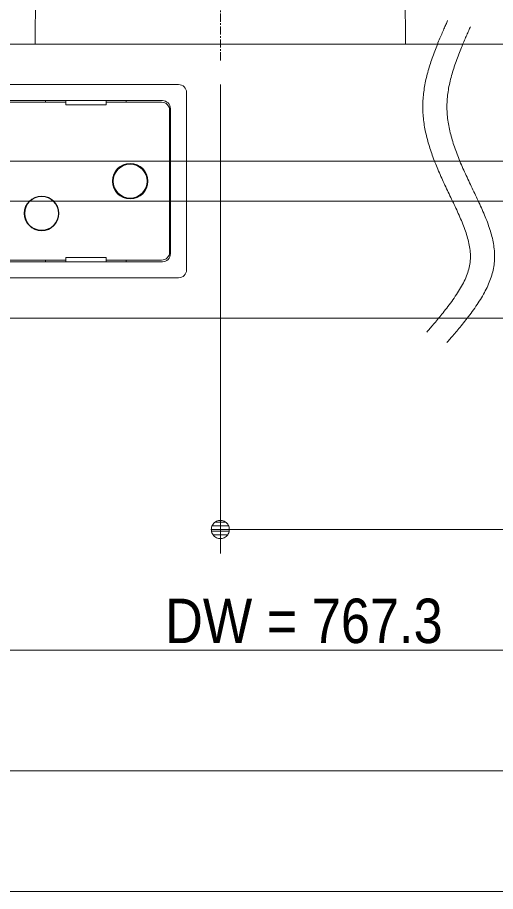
# Model space of a CAD drawing. Units: millimetres, scale not verified. Extents: x -4547 to 4547, y -2284 to 2284.
# Drawn here: x -3116 to -2819, y 742 to 1285 of the extents above; entities that cross this region are included whole.
import ezdxf
from ezdxf.enums import TextEntityAlignment as Align

# ---------------------------------------------------------------- set-up
doc = ezdxf.new("R2010")
doc.units = ezdxf.units.MM
doc.header["$LTSCALE"] = 20
for name, pattern in [('CHAIN1', [8, 5, -1, 1, -1]), ('CHAIN2', [12, 9, -1, 1, -1]), ('DOUBLE_CHAIN1', [8.8, 5, -1, 0.6, -0.6, 0.6, -1])]:
    doc.linetypes.add(name, pattern=pattern)
for name, color, linetype, lineweight in [('0-0_3一般', 7, 'Continuous', 9), ('0-2_2寸法-1', 7, 'Continuous', 9), ('0-3_0', 7, 'Continuous', 9)]:
    doc.layers.add(name, color=color, linetype=linetype, lineweight=lineweight)
doc.styles.add('ＭＳ Ｐゴシック', font='')
doc.styles.get('ＭＳ Ｐゴシック').set_extended_font_data('MS PGothic')

# ---------------------------------------------------------------- blocks, each defined once
blk = doc.blocks.new('グループ-103')
at = {"layer": '0-0_3一般', "linetype": 'CHAIN1'}
for p, q in [((-32980.5, 32345.9), (-32980.5, 31251)), ((-32980.5, 30569), (-32980.5, 31251)), ((-32639.5, 30910), (-33321.5, 30910)), ((-32980.5, 25160), (-32980.5, 30560))]:
    blk.add_line(p, q, dxfattribs=at)
at = {"layer": '0-0_3一般', "linetype": 'DOUBLE_CHAIN1'}
blk.add_line((-32986.3, 32160), (-32975.3, 32160), dxfattribs=at)
at = {"layer": '0-0_3一般'}
for p, q in [((-33575.8, 31485), (-33718, 31485)), ((-32385.2, 31485), (-32243, 31485)), ((-33580.5, 31360), (-33580.5, 31410)), ((-33430.5, 31306.9), (-33430.5, 31410)), ((-32530.5, 31410), (-32530.5, 31306.9)), ((-32380.5, 31410), (-32380.5, 31360)), ((-33718, 31360), (-33580.5, 31360)), ((-32243, 31360), (-32380.5, 31360)), ((-33980.5, 31160.1), (-33980.5, 26280)), ((-33580.5, 31235), (-33718, 31235)), ((-33580.5, 31235), (-33560.5, 31235)), ((-33580.5, 31110), (-33580.5, 31235)), ((-32380.5, 31235), (-32243, 31235)), ((-32380.5, 31235), (-32380.5, 31110)), ((-31980.5, 31159.9), (-31980.5, 26280)), ((-33718, 31110), (-33580.5, 31110)), ((-32243, 31110), (-32380.5, 31110)), ((-33720.5, 30980), (-33576.4, 30980)), ((-33580.5, 30985), (-33718, 30985)), ((-33580.5, 30985), (-33560.5, 30985)), ((-33580.5, 30980), (-33580.5, 30985)), ((-32240.5, 30980), (-32384.6, 30980)), ((-32380.5, 30985), (-32243, 30985)), ((-32380.5, 30985), (-32380.5, 30980)), ((-33718, 30860), (-33580.5, 30860)), ((-32380.5, 30860), (-32400.5, 30860)), ((-32243, 30860), (-32380.5, 30860)), ((-33720.5, 30730), (-33580.5, 30730)), ((-33580.5, 30735), (-33718, 30735)), ((-33580.5, 30730), (-33580.5, 30735)), ((-33580.5, 30735), (-33560.5, 30735)), ((-32380.5, 30735), (-32380.5, 30730)), ((-32380.5, 30735), (-32243, 30735)), ((-32240.5, 30730), (-32380.5, 30730)), ((-33718, 30610), (-33580.5, 30610)), ((-32243, 30610), (-32380.5, 30610)), ((-33720.5, 30480), (-33580.5, 30480)), ((-33580.5, 30485), (-33718, 30485)), ((-33580.5, 30480), (-33580.5, 30485)), ((-33580.5, 30485), (-33560.5, 30485)), ((-33430.5, 30360), (-33430.5, 30462.8)), ((-32530.5, 30462.8), (-32530.5, 30360)), ((-32380.5, 30485), (-32380.5, 30480)), ((-32380.5, 30485), (-32243, 30485)), ((-32240.5, 30480), (-32380.5, 30480)), ((-33718, 30360), (-33580.5, 30360)), ((-33430.5, 30360), (-33560.5, 30360)), ((-33080.5, 30369.2), (-33080.5, 30360)), ((-32880.5, 30360), (-33080.5, 30360)), ((-32880.5, 30360), (-32880.5, 30369.2)), ((-32400.5, 30360), (-32530.5, 30360)), ((-32243, 30360), (-32380.5, 30360)), ((-33580.5, 30235), (-33718, 30235)), ((-33580.5, 30235), (-33560.5, 30235)), ((-33580.5, 30110), (-33580.5, 30235)), ((-32380.5, 30235), (-32243, 30235)), ((-32380.5, 30235), (-32380.5, 30110)), ((-33718, 30110), (-33580.5, 30110)), ((-32243, 30110), (-32380.5, 30110)), ((-33580.5, 29985), (-33718, 29985)), ((-33580.5, 29985), (-33560.5, 29985)), ((-33580.5, 29860), (-33580.5, 29985)), ((-32380.5, 29985), (-32243, 29985)), ((-32380.5, 29985), (-32380.5, 29860)), ((-32243, 29860), (-33718, 29860)), ((-33680.5, 29660), (-33155.5, 29660)), ((-32805.5, 29660), (-32280.5, 29660)), ((-33780.5, 28320), (-33780.5, 29560)), ((-33055.5, 28320), (-33055.5, 29560)), ((-32905.5, 28320), (-32905.5, 29560)), ((-32180.5, 29560), (-32180.5, 28320)), ((-33155.5, 28220), (-33680.5, 28220)), ((-32280.5, 28220), (-32805.5, 28220)), ((-34709.4, 26280), (-34709.4, 26260)), ((-34238.9, 26280), (-34709.4, 26280)), ((-34114.4, 26280), (-34238.9, 26280)), ((-34114.4, 26280), (-34114.4, 26260)), ((-33922.1, 26280), (-33922.1, 26260)), ((-33894.5, 26280), (-33922.1, 26280)), ((-33797.6, 26280), (-33894.5, 26280)), ((-33645.4, 26280), (-33645.4, 26260)), ((-33610.8, 26280), (-33645.4, 26280)), ((-33610.8, 26280), (-33610.8, 26260)), ((-33461.5, 26280), (-33610.8, 26280)), ((-33336.9, 26280), (-33461.5, 26280)), ((-33220.7, 26280), (-33336.9, 26280)), ((-33336.9, 26280), (-33336.9, 26260)), ((-33220.7, 26280), (-33220.7, 26260)), ((-32925.8, 26280), (-33220.7, 26280)), ((-32925.8, 26280), (-32925.8, 26260)), ((-32756.9, 26280), (-32756.9, 26260)), ((-32581.3, 26280), (-32756.9, 26280)), ((-32404, 26280), (-32581.3, 26280)), ((-32581.3, 26280), (-32581.3, 26260)), ((-32348.7, 26280), (-32404, 26280)), ((-32106.5, 26280), (-32348.7, 26280)), ((-31954.3, 26280), (-31954.3, 26260)), ((-31898.9, 26280), (-31954.3, 26280)), ((-31892, 26280), (-31898.9, 26280)), ((-31719, 26280), (-31892, 26280)), ((-31719, 26280), (-31719, 26260)), ((-31540.5, 26280), (-31540.5, 26260)), ((-31402.2, 26280), (-31540.5, 26280)), ((-31249.9, 26280), (-31402.2, 26280)), ((-31402.2, 26280), (-31402.2, 26260)), ((-31249.9, 26280), (-31249.9, 26260)), ((-30880.5, 26260), (-30880.5, 25910)), ((-35274.4, 26061.7), (-35280.5, 25410)), ((-30686.6, 26061.7), (-30680.5, 25410)), ((-35072.6, 25883.1), (-35072.6, 25810)), ((-33180.5, 25810), (-33180.5, 25930)), ((-33055.5, 25930), (-33055.5, 25810)), ((-32905.5, 25810), (-32905.5, 25930)), ((-32780.5, 25930), (-32780.5, 25810)), ((-30888.3, 25810), (-30888.3, 25883.1)), ((-35072.6, 25810), (-30888.3, 25810)), ((-30680.5, 25360), (-30680.5, 25410))]:
    blk.add_line(p, q, dxfattribs=at)
for points in [[(-33980.5, 31160.1), (-33978.4, 31188.5), (-33975.3, 31217.9), (-33971.2, 31248.1), (-33966, 31279.2), (-33959.9, 31311.2), (-33952.6, 31344), (-33944.4, 31377.8), (-33935.1, 31412.5), (-33924.8, 31448), (-33913.5, 31484.4), (-33901.1, 31521.7), (-33887.7, 31559.9), (-33873.3, 31599), (-33857.8, 31639), (-33840.4, 31678.7), (-33820.3, 31717.2), (-33797.4, 31754.5), (-33771.7, 31790.5), (-33743.3, 31825.2), (-33712.1, 31858.6), (-33678.2, 31890.8), (-33641.5, 31921.7), (-33602, 31951.4), (-33559.8, 31979.7), (-33514.8, 32006.9), (-33467, 32032.7), (-33416.5, 32057.3), (-33363.2, 32080.6), (-33308.5, 32101.7), (-33253.8, 32119.5), (-33199.1, 32134.1), (-33144.5, 32145.4), (-33089.8, 32153.5), (-33035.1, 32158.4), (-32980.4, 32160), (-32925.8, 32158.4), (-32871.1, 32153.5), (-32816.4, 32145.4), (-32761.7, 32134)], [(-32761.7, 32134), (-32707.1, 32119.5), (-32652.4, 32101.6), (-32597.7, 32080.5), (-32544.4, 32057.2), (-32493.9, 32032.6), (-32446.2, 32006.8), (-32401.2, 31979.6), (-32358.9, 31951.2), (-32319.4, 31921.6), (-32282.7, 31890.7), (-32248.8, 31858.5), (-32217.6, 31825), (-32189.2, 31790.3), (-32163.5, 31754.3), (-32140.7, 31717.1), (-32120.5, 31678.6), (-32103.2, 31638.8), (-32087.7, 31598.8), (-32073.3, 31559.8), (-32059.9, 31521.6), (-32047.5, 31484.3), (-32036.2, 31447.8), (-32025.8, 31412.3), (-32016.6, 31377.7), (-32008.3, 31343.9), (-32001.1, 31311), (-31994.9, 31279), (-31989.8, 31247.9), (-31985.6, 31217.7), (-31982.5, 31188.4), (-31980.5, 31159.9), (-31980.5, 31159.9)], [(-33560.5, 31235), (-33560.5, 31360), (-33580.5, 31360)], [(-32380.5, 31360), (-32400.5, 31360), (-32400.5, 31235), (-32380.5, 31235)], [(-33560.5, 30985), (-33560.5, 31110), (-33580.5, 31110)], [(-32380.5, 31110), (-32400.5, 31110), (-32400.5, 30985), (-32380.5, 30985)], [(-33560.5, 30735), (-33560.5, 30860), (-33580.5, 30860)], [(-32400.5, 30860), (-32400.5, 30735), (-32380.5, 30735)], [(-33560.5, 30485), (-33560.5, 30610), (-33580.5, 30610)], [(-32380.5, 30610), (-32400.5, 30610), (-32400.5, 30485), (-32380.5, 30485)], [(-33560.5, 30235), (-33560.5, 30360), (-33580.5, 30360)], [(-32380.5, 30360), (-32400.5, 30360), (-32400.5, 30235), (-32380.5, 30235)], [(-33560.5, 29985), (-33560.5, 30110), (-33580.5, 30110)], [(-32380.5, 30110), (-32400.5, 30110), (-32400.5, 29985), (-32380.5, 29985)], [(-33922.1, 26280), (-34074.4, 26280), (-34074.4, 26260)], [(-33645.4, 26280), (-33797.6, 26280), (-33797.6, 26260)], [(-32756.9, 26280), (-32888.3, 26280), (-32888.3, 26260)], [(-31954.3, 26280), (-32106.5, 26280), (-32106.5, 26260)], [(-31540.5, 26280), (-31692.8, 26280), (-31692.8, 26260)], [(-30880.5, 26260), (-35080.5, 26260), (-35080.5, 25910)], [(-35030.5, 25860), (-33480.5, 25860), (-33480.5, 25930), (-32480.5, 25930)], [(-32480.5, 25930), (-32480.5, 25860), (-30930.5, 25860)], [(-30680.5, 25360), (-35280.5, 25360), (-35280.5, 25410)]]:
    blk.add_lwpolyline(points, dxfattribs=at)
for centre, radius in [((-32980.5, 30910), 352.5), ((-32980.5, 30910), 350), ((-32980.5, 30910), 340), ((-32980.5, 30910), 310), ((-32980.5, 27460), 400), ((-32980.5, 27460), 165), ((-32980.5, 27460), 160)]:
    blk.add_circle(centre, radius, dxfattribs=at)
for centre, radius, start, end in [((-32980.5, 31410), 600, 7.18076, 172.81924), ((-32980.5, 31410), 450, 0, 180), ((-33718, 31422.5), 62.5, 90, 270), ((-32980.5, 31410), 600, 172.81924, 180), ((-32980.5, 30910), 600, 14.83511, 165.16489), ((-32980.5, 31410), 600, 0, 7.18076), ((-32243, 31422.5), 62.5, 270, 90), ((-33718, 31172.5), 62.5, 90, 270), ((-32243, 31172.5), 62.5, 270, 90), ((-33718, 30922.5), 62.5, 90, 270), ((-33720.5, 30920), 60, 90, 178.81323), ((-32243, 30922.5), 62.5, 270, 90), ((-32240.5, 30920), 60, 1.18281, 90), ((-33718, 30672.5), 62.5, 90, 270), ((-33720.5, 30670), 60, 90, 178.8186), ((-32243, 30672.5), 62.5, 270, 90), ((-32240.5, 30670), 60, 1.18149, 90), ((-33380.5, 30462.8), 50, 48.18969, 180), ((-32980.5, 30910), 550, 228.18969, 259.52432), ((-32980.5, 30910), 550, 280.47568, 311.81031), ((-32580.5, 30462.8), 50, 0, 131.81031), ((-33718, 30422.5), 62.5, 90, 270), ((-33720.5, 30420), 60, 90, 178.8185), ((-32980.5, 30410), 450, 180, 0), ((-32243, 30422.5), 62.5, 270, 90), ((-32240.5, 30420), 60, 1.18534, 90), ((-33718, 30172.5), 62.5, 90, 270), ((-32243, 30172.5), 62.5, 270, 90), ((-33718, 29922.5), 62.5, 90, 270), ((-32243, 29922.5), 62.5, 270, 90), ((-33680.5, 29560), 100, 90, 180), ((-33155.5, 29560), 100, 0, 90), ((-32805.5, 29560), 100, 90, 180), ((-32280.5, 29560), 100, 0, 90), ((-33680.5, 28320), 100, 180, 270), ((-33155.5, 28320), 100, 270, 0), ((-32805.5, 28320), 100, 180, 270), ((-32280.5, 28320), 100, 270, 0), ((-35074.4, 26060), 200, 90, 179.5), ((-30886.6, 26060), 200, 0.5, 90), ((-35030.5, 25910), 50, 180, 270), ((-30930.5, 25910), 50, 270, 0)]:
    blk.add_arc(centre, radius, start, end, dxfattribs=at)
blk = doc.blocks.new('グループ-107')
at = {"layer": '0-0_3一般'}
for p, q in [((-25520.9, 25360), (-39550, 25360)), ((-39550, 21960), (-25520.9, 21960))]:
    blk.add_line(p, q, dxfattribs=at)
blk = doc.blocks.new('グループ-125')
at = {"layer": '0-0_3一般', "linetype": 'CHAIN2'}
for points in [[(-30158.2, 25655.1), (-30163.2, 25643.8), (-30168.4, 25631.9), (-30173.9, 25619.7), (-30179.5, 25606.9), (-30185.3, 25593.6), (-30191.4, 25579.8), (-30197.7, 25565.6), (-30204.2, 25550.8), (-30210.9, 25535.6), (-30217.8, 25519.9), (-30224.9, 25503.7), (-30232.2, 25487), (-30239.6, 25469.8), (-30247.1, 25452.2), (-30254.7, 25434.2), (-30262.4, 25415.7), (-30270.1, 25396.7), (-30278, 25377.3), (-30286, 25357.5), (-30294.1, 25337.2), (-30302.3, 25316.4), (-30310.5, 25295.2), (-30318.9, 25273.6), (-30327.2, 25251.7), (-30335.3, 25229.9), (-30343.2, 25208), (-30351, 25186.1), (-30358.5, 25164.2), (-30365.8, 25142.4), (-30372.9, 25120.5), (-30379.8, 25098.6), (-30386.6, 25076.7), (-30393.1, 25054.9), (-30399.4, 25033), (-30405.6, 25011.1), (-30411.5, 24989.2), (-30417.1, 24967.3), (-30422.4, 24945.4), (-30427.5, 24923.5)], [(-29874.8, 25577.9), (-29879.8, 25566.6), (-29885, 25554.8), (-29890.5, 25542.4), (-29896.1, 25529.6), (-29902, 25516.3), (-29908.1, 25502.5), (-29914.4, 25488.2), (-29920.9, 25473.3), (-29927.6, 25458), (-29934.5, 25442.2), (-29941.7, 25425.9), (-29949, 25409.1), (-29956.5, 25391.9), (-29964, 25374.1), (-29971.7, 25355.8), (-29979.5, 25337), (-29987.4, 25317.8), (-29995.4, 25298), (-30003.5, 25277.7), (-30011.7, 25257), (-30020, 25235.7), (-30028.5, 25214), (-30036.9, 25191.8), (-30045.2, 25169.7), (-30053.3, 25147.5), (-30061.1, 25125.3), (-30068.8, 25103.2), (-30076.2, 25081), (-30083.3, 25058.8), (-30090.3, 25036.7), (-30097.1, 25014.5), (-30103.6, 24992.4), (-30109.9, 24970.2), (-30116, 24948), (-30121.7, 24925.9), (-30127.2, 24903.7), (-30132.3, 24881.6), (-30137, 24859.4), (-30141.5, 24837.3)], [(-30427.5, 24923.5), (-30432.2, 24901.6), (-30436.7, 24879.7), (-30440.9, 24857.8), (-30444.7, 24835.9), (-30448.3, 24814), (-30451.6, 24792.1), (-30454.7, 24770.2), (-30457.4, 24748.3), (-30459.8, 24726.4), (-30461.9, 24704.5), (-30463.7, 24682.6), (-30465.1, 24660.7), (-30466.1, 24638.8), (-30466.8, 24616.9), (-30467.1, 24595), (-30467.1, 24573.1), (-30466.7, 24551.2), (-30465.9, 24529.3), (-30464.8, 24507.4), (-30463.4, 24485.5), (-30461.6, 24463.6), (-30459.4, 24441.7), (-30456.9, 24419.8), (-30454.1, 24397.9), (-30451, 24376), (-30447.7, 24354.1), (-30444, 24332.2), (-30440, 24310.4), (-30435.8, 24288.5), (-30431.3, 24266.6), (-30426.4, 24244.8), (-30421.3, 24222.9), (-30415.9, 24201), (-30410.2, 24179.2), (-30404.2, 24157.3), (-30398, 24135.5), (-30391.6, 24113.6), (-30384.9, 24091.8), (-30378.1, 24069.9)], [(-30141.5, 24837.3), (-30145.6, 24815.1), (-30149.3, 24793), (-30152.8, 24770.9), (-30155.9, 24748.7), (-30158.7, 24726.6), (-30161.1, 24704.4), (-30163.2, 24682.3), (-30164.8, 24660.2), (-30166, 24638), (-30166.8, 24615.9), (-30167.1, 24593.8), (-30167.1, 24571.6), (-30166.6, 24549.5), (-30165.7, 24527.4), (-30164.3, 24505.3), (-30162.6, 24483.2), (-30160.4, 24461.1), (-30157.9, 24438.9), (-30155, 24416.8), (-30151.8, 24394.7), (-30148.2, 24372.6), (-30144.3, 24350.5), (-30140.1, 24328.3), (-30135.5, 24306.2), (-30130.6, 24284.1), (-30125.4, 24262), (-30119.8, 24239.9), (-30113.9, 24217.7), (-30107.7, 24195.6), (-30101.3, 24173.5), (-30094.6, 24151.4), (-30087.7, 24129.2), (-30080.6, 24107.1), (-30073.2, 24084.9), (-30065.6, 24062.8), (-30057.7, 24040.7), (-30049.6, 24018.5), (-30041.3, 23996.3), (-30032.7, 23974.2)], [(-30378.1, 24069.9), (-30371, 24048), (-30363.7, 24026.2), (-30356.2, 24004.3), (-30348.5, 23982.5), (-30340.6, 23960.6), (-30332.4, 23938.8), (-30324.1, 23916.9), (-30315.5, 23895.1), (-30306.8, 23873.2), (-30297.9, 23851.4), (-30288.9, 23829.5), (-30279.8, 23807.6), (-30270.6, 23785.7), (-30261.2, 23763.9), (-30251.6, 23742), (-30242, 23720.1), (-30232.2, 23698.2), (-30222.3, 23676.3), (-30212.2, 23654.4), (-30202, 23632.5), (-30191.8, 23610.6), (-30181.5, 23588.7), (-30171.2, 23566.7), (-30160.8, 23544.8), (-30150.4, 23522.9), (-30140, 23500.9), (-30129.5, 23478.9), (-30119, 23457), (-30108.5, 23435), (-30097.9, 23413), (-30087.3, 23391), (-30076.7, 23369.1), (-30066.2, 23347.1), (-30055.9, 23325.1), (-30045.7, 23303.1), (-30035.7, 23281.1), (-30025.8, 23259.1), (-30016.1, 23237.2), (-30006.4, 23215.2)], [(-30032.7, 23974.2), (-30023.9, 23952), (-30015, 23929.8), (-30005.9, 23907.7), (-29996.7, 23885.5), (-29987.3, 23863.3), (-29977.8, 23841.1), (-29968.1, 23818.9), (-29958.3, 23796.7), (-29948.4, 23774.5), (-29938.3, 23752.2), (-29928, 23730), (-29917.7, 23707.8), (-29907.3, 23685.5), (-29896.8, 23663.3), (-29886.3, 23641), (-29875.8, 23618.7), (-29865.2, 23596.5), (-29854.6, 23574.2), (-29844, 23551.9), (-29833.3, 23529.6), (-29822.6, 23507.3), (-29811.8, 23485), (-29801, 23462.6), (-29790.4, 23440.3), (-29779.8, 23418), (-29769.4, 23395.7), (-29759.1, 23373.4), (-29749, 23351), (-29739, 23328.7), (-29729.1, 23306.4), (-29719.4, 23284.1), (-29709.8, 23261.8), (-29700.4, 23239.5), (-29691.1, 23217.2), (-29682, 23194.9), (-29673.3, 23172.6), (-29664.8, 23150.4), (-29656.7, 23128.1), (-29648.9, 23105.8)], [(-30006.4, 23215.2), (-29996.9, 23193.3), (-29987.6, 23171.3), (-29978.4, 23149.3), (-29969.4, 23127.4), (-29960.8, 23105.5), (-29952.5, 23083.6), (-29944.6, 23061.7), (-29937, 23039.8), (-29929.7, 23018), (-29922.8, 22996.2), (-29916.2, 22974.4), (-29909.9, 22952.6), (-29904, 22930.9), (-29898.5, 22909.2), (-29893.6, 22887.5), (-29889.2, 22865.9), (-29885.5, 22844.3), (-29882.3, 22822.8), (-29879.7, 22801.3), (-29877.7, 22779.8), (-29876.3, 22758.4), (-29875.4, 22737), (-29875.1, 22715.7), (-29875.7, 22694.4), (-29877, 22673.1), (-29879.1, 22651.9), (-29882, 22630.7), (-29885.8, 22609.5), (-29890.3, 22588.3), (-29895.7, 22567.2), (-29901.9, 22546.1), (-29908.8, 22525), (-29916.2, 22503.9), (-29924.3, 22482.8), (-29932.9, 22461.8), (-29942.2, 22440.7), (-29952, 22419.7), (-29962.4, 22398.6), (-29973.3, 22377.5)], [(-29648.9, 23105.8), (-29641.4, 23083.6), (-29634.3, 23061.4), (-29627.4, 23039.2), (-29620.8, 23017), (-29614.6, 22994.8), (-29608.7, 22972.6), (-29603.1, 22950.5), (-29598.1, 22928.3), (-29593.6, 22906.2), (-29589.6, 22884.1), (-29586, 22862.1), (-29583, 22840), (-29580.4, 22818), (-29578.4, 22796), (-29576.8, 22774.1), (-29575.8, 22752.1), (-29575.2, 22730.2), (-29575.2, 22708.3), (-29575.8, 22686.4), (-29577.1, 22664.6), (-29579, 22642.8), (-29581.5, 22621), (-29584.7, 22599.2), (-29588.5, 22577.5), (-29593, 22555.8), (-29598.1, 22534.2), (-29603.8, 22512.6), (-29610.2, 22491), (-29617.2, 22469.4), (-29624.6, 22447.9), (-29632.6, 22426.4), (-29641.1, 22404.9), (-29650, 22383.4), (-29659.4, 22362), (-29669.4, 22340.6), (-29679.8, 22319.2), (-29690.7, 22297.8), (-29702.1, 22276.5), (-29714, 22255.2)], [(-29973.3, 22377.5), (-29984.9, 22356.5), (-29997, 22335.5), (-30009.5, 22314.4), (-30022.4, 22293.4), (-30035.7, 22272.4), (-30049.3, 22251.4), (-30063.2, 22230.4), (-30077.6, 22209.4), (-30092.3, 22188.4), (-30107.3, 22167.4), (-30122.7, 22146.4), (-30138.5, 22125.4), (-30154.2, 22104.8), (-30169.7, 22084.6), (-30184.9, 22065), (-30199.9, 22045.9), (-30214.5, 22027.3), (-30229, 22009.2), (-30243.1, 21991.7), (-30257, 21974.6), (-30270.7, 21958.1), (-30284.1, 21942), (-30297.2, 21926.5), (-30309.9, 21911.4), (-30322.3, 21896.8), (-30334.3, 21882.7), (-30345.9, 21869), (-30357.1, 21855.7), (-30368, 21842.9), (-30378.5, 21830.6), (-30388.5, 21818.7), (-30398.3, 21807.3), (-30407.6, 21796.3), (-30416.5, 21785.8)], [(-29714, 22255.2), (-29726.4, 22233.9), (-29739.1, 22212.6), (-29752.1, 22191.3), (-29765.4, 22170.1), (-29779.1, 22148.8), (-29793.1, 22127.6), (-29807.5, 22106.4), (-29822.1, 22085.2), (-29837.1, 22064.1), (-29852.4, 22042.9), (-29868.1, 22021.8), (-29884, 22000.7), (-29899.8, 21980), (-29915.4, 21959.7), (-29930.7, 21940), (-29945.8, 21920.7), (-29960.7, 21901.9), (-29975.3, 21883.6), (-29989.7, 21865.8), (-30003.8, 21848.4), (-30017.7, 21831.5), (-30031.4, 21815.1), (-30044.8, 21799.2), (-30057.9, 21783.7), (-30070.6, 21768.7), (-30082.9, 21754.2), (-30094.8, 21740.2), (-30106.3, 21726.6), (-30117.4, 21713.5), (-30128.1, 21700.9), (-30138.5, 21688.7), (-30148.4, 21677), (-30157.9, 21665.8), (-30167.1, 21655.1)]]:
    blk.add_lwpolyline(points, dxfattribs=at)
at = {"layer": '0-0_3一般'}
blk.add_lwpolyline([(-24620.9, 23410), (-40460, 23410), (-40460, 23910), (-24620.9, 23910)], close=True, dxfattribs=at)
for name in ['グループ-103', 'グループ-107']:
    blk.add_blockref(name, (0, 0), dxfattribs=at)
blk = doc.blocks.new('グループ-127')
at = {"layer": '0-0_3一般'}
for p, q in [((-33500, 24860), (-38400, 24860)), ((-33400, 22560), (-33400, 24760)), ((-33700, 24660), (-38400, 24660)), ((-34900, 24640), (-38400, 24640)), ((-35150, 24660), (-35150, 24640)), ((-34900, 24609.1), (-34900, 24660)), ((-34400, 24609.1), (-34400, 24660)), ((-34400, 24640), (-33710, 24640)), ((-34150, 24640), (-34150, 24660)), ((-34900, 24607.7), (-34900, 24609.1)), ((-34900, 24607.7), (-34400, 24607.7)), ((-34400, 24609.1), (-34400, 24607.7)), ((-33610, 22780), (-33610, 24540)), ((-33600, 22760), (-33600, 24560)), ((-34400, 22712.3), (-34900, 22712.3)), ((-34900, 22710.9), (-34900, 22712.3)), ((-34900, 22710.9), (-34900, 22660)), ((-34400, 22712.3), (-34400, 22710.9)), ((-34400, 22710.9), (-34400, 22660)), ((-34900, 22680), (-38400, 22680)), ((-38400, 22660), (-33700, 22660)), ((-35150, 22680), (-35150, 22660)), ((-33710, 22680), (-34400, 22680)), ((-34150, 22660), (-34150, 22680)), ((-38400, 22460), (-33500, 22460))]:
    blk.add_line(p, q, dxfattribs=at)
for centre, radius in [((-34100, 23660), 220), ((-34100, 23660), 210), ((-35200, 23260), 215), ((-35200, 23260), 210)]:
    blk.add_circle(centre, radius, dxfattribs=at)
for centre, start, end in [((-33500, 24760), 0, 90), ((-33710, 24540), 0, 90), ((-33700, 24560), 0, 90), ((-33710, 22780), 270, 0), ((-33700, 22760), 270, 0), ((-33500, 22560), 270, 0)]:
    blk.add_arc(centre, 100, start, end, dxfattribs=at)
blk = doc.blocks.new('グループ-134')
at = {"layer": '0-0_3一般'}
for name in ['グループ-125', 'グループ-127']:
    blk.add_blockref(name, (0, 0), dxfattribs=at)
blk = doc.blocks.new('_Dot')
at = {"layer": '0-3_0'}
for p, q in [((-10, 0), (-20, 0)), ((9.78, 2), (-9.78, 2)), ((7.99, 6), (-7.99, 6)), ((9.16, -3.98), (-9.16, -3.98)), ((6, -7.98), (-6, -7.98))]:
    blk.add_line(p, q, dxfattribs=at)
for points in [[(10, 0), (9.92, 1.25), (9.69, 2.49), (9.3, 3.68), (8.76, 4.82), (8.09, 5.88), (7.29, 6.85), (6.37, 7.71), (5.36, 8.44), (4.26, 9.05), (3.09, 9.51), (1.87, 9.82), (0.63, 9.98), (-0.63, 9.98), (-1.87, 9.82), (-3.09, 9.51), (-4.26, 9.05), (-5.36, 8.44), (-6.37, 7.71), (-7.29, 6.85), (-8.09, 5.88), (-8.76, 4.82), (-9.3, 3.68), (-9.69, 2.49), (-9.92, 1.25), (-10, 0), (0, 0)], [(-10, 0), (-9.92, -1.25), (-9.69, -2.49), (-9.3, -3.68), (-8.76, -4.82), (-8.09, -5.88), (-7.29, -6.85), (-6.37, -7.71), (-5.36, -8.44), (-4.26, -9.05), (-3.09, -9.51), (-1.87, -9.82), (-0.63, -9.98), (0.63, -9.98), (1.87, -9.82), (3.09, -9.51), (4.26, -9.05), (5.36, -8.44), (6.37, -7.71), (7.29, -6.85), (8.09, -5.88), (8.76, -4.82), (9.3, -3.68), (9.69, -2.49), (9.92, -1.25), (10, 0), (0, 0)]]:
    blk.add_lwpolyline(points, close=True, dxfattribs=at)

msp = doc.modelspace()

# ---------------------------------------------------------------- linework, layer by layer
at = {"layer": '0-2_2寸法-1'}
for p, q in [((-2989.65, 1243), (-2989.65, 951.77)), ((-2978.39, 966.77), (-2548.43, 966.77)), ((-2486.93, 891.77), (-3386.87, 891.77)), ((-1646.88, 817), (-3426.87, 817)), ((-1616.88, 742), (-3456.87, 742))]:
    msp.add_line(p, q, dxfattribs=at)

# ---------------------------------------------------------------- block references
at = {"layer": '0-0_3一般', "xscale": 0.05, "yscale": 0.05}
msp.add_blockref('グループ-134', (-1340.62, 0), dxfattribs=at)
at = {"layer": '0-2_2寸法-1', "xscale": 0.5627563, "yscale": 0.5627563, "rotation": 180}
msp.add_blockref('_Dot', (-2989.65, 966.77), dxfattribs=at)

# ---------------------------------------------------------------- texts
at = {"layer": '0-2_2寸法-1', "style": 'ＭＳ Ｐゴシック', "width": 0.9}
msp.add_text('DW = 767.3', height=27.57, dxfattribs=at).set_placement((-3023.93, 887.98), align=Align.BOTTOM_LEFT)

doc.saveas('drawing.dxf')
